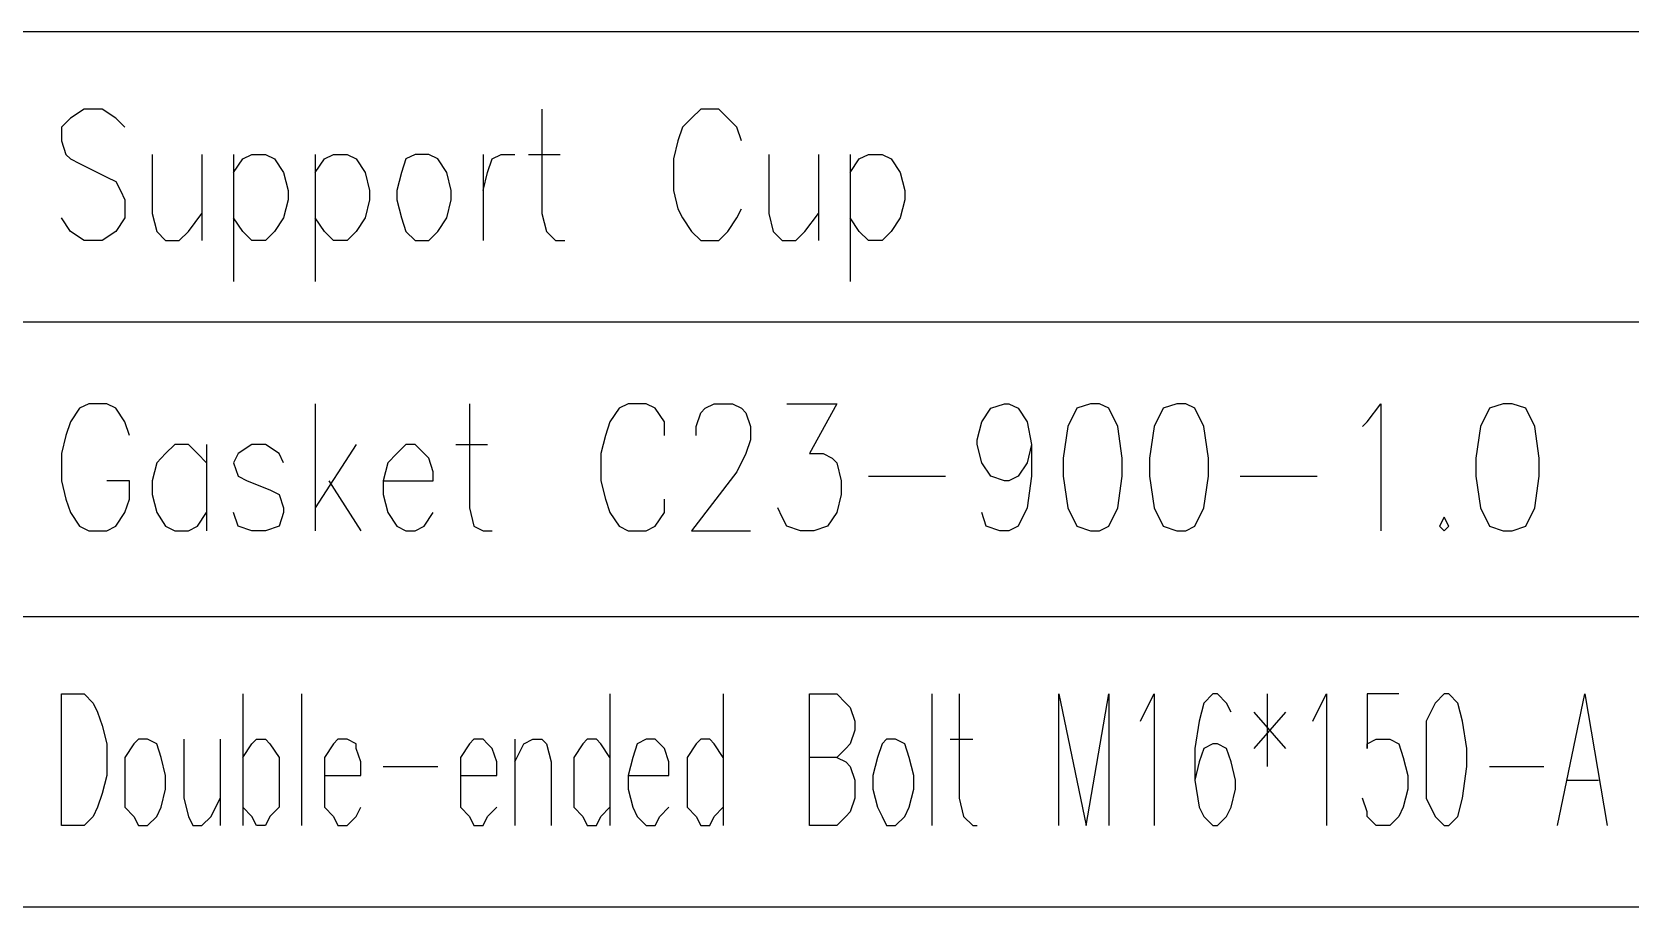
# Model space of a CAD drawing. Extents: x 0.3 to 16.2, y 0.3 to 22.9.
# Drawn here: x 12.425 to 13.6, y 9.213 to 9.857 of the extents above; entities that cross this region are included whole.
import ezdxf

# ---------------------------------------------------------------- set-up
doc = ezdxf.new("R2010")
doc.units = 0
doc.header["$MEASUREMENT"] = 0
doc.linetypes.add('AUSGEZOGEN', pattern=[0])
doc.layers.get('0').update_dxf_attribs({"linetype": 'AUSGEZOGEN'})

msp = doc.modelspace()

# ---------------------------------------------------------------- linework, layer by layer
for points in [[(15.9833, 9.8567), (11.1433, 9.8567)], [(15.9833, 9.8567), (11.1433, 9.8567)], [(15.9833, 9.6433), (15.9833, 9.8567), (15.9833, 9.8567), (11.1433, 9.8567)], [(15.9833, 9.6433), (15.9833, 9.8567), (15.9833, 9.8567), (11.1433, 9.8567)], [(15.9833, 9.6433), (15.9833, 9.8567), (15.9833, 9.8567), (11.1433, 9.8567)], [(15.9833, 9.6433), (15.9833, 9.8567), (15.9833, 9.8567), (11.1433, 9.8567)], [(15.9833, 9.6433), (15.9833, 9.8567), (15.9833, 9.8567), (11.1433, 9.8567)], [(15.9833, 9.6433), (15.9833, 9.8567), (15.9833, 9.8567), (11.1433, 9.8567)], [(15.9833, 9.6433), (15.9833, 9.8567), (15.9833, 9.8567), (11.1433, 9.8567)], [(15.9833, 9.6433), (15.9833, 9.8567), (15.9833, 9.8567), (11.1433, 9.8567)], [(15.9833, 9.6433), (15.9833, 9.8567), (15.9833, 9.8567), (11.1433, 9.8567)], [(15.9833, 9.6433), (15.9833, 9.8567), (15.9833, 9.8567), (11.1433, 9.8567)], [(15.9833, 9.6433), (15.9833, 9.8567), (15.9833, 9.8567), (11.1433, 9.8567)], [(15.9833, 9.8567), (11.1433, 9.8567)], [(15.9833, 9.8567), (11.1433, 9.8567)], [(15.9833, 9.6433), (15.9833, 9.8567), (15.9833, 9.8567), (11.1433, 9.8567)], [(15.9833, 9.6433), (15.9833, 9.8567), (15.9833, 9.8567), (11.1433, 9.8567)], [(15.9833, 9.6433), (15.9833, 9.8567), (15.9833, 9.8567), (11.1433, 9.8567)], [(15.9833, 9.8567), (11.1433, 9.8567)], [(15.9833, 9.6433), (15.9833, 9.8567), (15.9833, 9.8567), (11.1433, 9.8567)], [(15.9833, 9.6433), (15.9833, 9.8567), (15.9833, 9.8567), (11.1433, 9.8567)], [(15.9833, 9.6433), (15.9833, 9.8567), (15.9833, 9.8567), (11.1433, 9.8567)], [(15.9833, 9.8567), (11.1433, 9.8567)], [(15.9833, 9.6433), (15.9833, 9.8567), (15.9833, 9.8567), (11.1433, 9.8567)], [(15.9833, 9.8567), (11.1433, 9.8567)], [(15.9833, 9.6433), (15.9833, 9.8567), (15.9833, 9.8567), (11.1433, 9.8567)], [(15.9833, 9.6433), (15.9833, 9.8567), (15.9833, 9.8567), (11.1433, 9.8567)], [(15.9833, 9.6433), (15.9833, 9.8567), (15.9833, 9.8567), (11.1433, 9.8567)], [(15.9833, 9.8567), (11.1433, 9.8567)], [(15.9833, 9.6433), (15.9833, 9.8567), (15.9833, 9.8567), (11.1433, 9.8567)], [(15.9833, 9.6433), (15.9833, 9.8567), (15.9833, 9.8567), (11.1433, 9.8567)], [(15.9833, 9.6433), (15.9833, 9.8567), (15.9833, 9.8567), (11.1433, 9.8567)], [(15.9833, 9.8567), (11.1433, 9.8567)], [(15.9833, 9.8567), (11.1433, 9.8567)], [(15.9833, 9.8567), (11.1433, 9.8567)], [(15.9833, 9.6433), (15.9833, 9.8567), (15.9833, 9.8567), (11.1433, 9.8567)], [(15.9833, 9.8567), (11.1433, 9.8567)], [(15.9833, 9.8567), (11.1433, 9.8567)], [(15.9833, 9.6433), (15.9833, 9.8567), (15.9833, 9.8567), (11.1433, 9.8567)], [(15.9833, 9.8567), (11.1433, 9.8567)], [(15.9833, 9.6433), (15.9833, 9.8567), (15.9833, 9.8567), (11.1433, 9.8567)], [(15.9833, 9.8567), (11.1433, 9.8567)], [(15.9833, 9.8567), (11.1433, 9.8567)], [(15.9833, 9.6433), (15.9833, 9.8567), (15.9833, 9.8567), (11.1433, 9.8567)], [(15.9833, 9.8567), (11.1433, 9.8567)], [(15.9833, 9.6433), (15.9833, 9.8567), (15.9833, 9.8567), (11.1433, 9.8567)], [(15.9833, 9.6433), (15.9833, 9.8567), (15.9833, 9.8567), (11.1433, 9.8567)], [(15.9833, 9.6433), (15.9833, 9.8567), (15.9833, 9.8567), (11.1433, 9.8567)], [(15.9833, 9.8567), (11.1433, 9.8567)], [(15.9833, 9.6433), (15.9833, 9.8567), (15.9833, 9.8567), (11.1433, 9.8567)], [(15.9833, 9.8567), (11.1433, 9.8567)], [(15.9833, 9.8567), (11.1433, 9.8567)], [(15.9833, 9.8567), (11.1433, 9.8567)], [(15.9833, 9.6433), (15.9833, 9.8567), (15.9833, 9.8567), (11.1433, 9.8567)], [(15.9833, 9.6433), (15.9833, 9.8567), (15.9833, 9.8567), (11.1433, 9.8567)], [(15.9833, 9.8567), (11.1433, 9.8567)], [(15.9833, 9.8567), (11.1433, 9.8567)], [(15.9833, 9.8567), (11.1433, 9.8567)], [(15.9833, 9.8567), (11.1433, 9.8567)], [(15.9833, 9.8567), (11.1433, 9.8567)], [(15.9833, 9.8567), (11.1433, 9.8567)], [(15.9833, 9.8567), (11.1433, 9.8567)], [(15.9833, 9.8567), (11.1433, 9.8567)], [(15.9833, 9.6433), (15.9833, 9.8567), (15.9833, 9.8567), (11.1433, 9.8567)], [(15.9833, 9.6433), (15.9833, 9.8567), (15.9833, 9.8567), (11.1433, 9.8567)], [(15.9833, 9.8567), (11.1433, 9.8567)], [(15.9833, 9.8567), (11.1433, 9.8567)], [(15.9833, 9.8567), (11.1433, 9.8567)], [(15.9833, 9.8567), (11.1433, 9.8567)], [(15.9833, 9.8567), (11.1433, 9.8567)], [(15.9833, 9.8567), (11.1433, 9.8567)], [(15.9833, 9.8567), (11.1433, 9.8567)], [(15.9833, 9.8567), (11.1433, 9.8567)], [(15.9833, 9.6433), (15.9833, 9.8567), (15.9833, 9.8567), (11.1433, 9.8567)], [(15.9833, 9.8567), (11.1433, 9.8567)], [(15.9833, 9.8567), (11.1433, 9.8567)], [(15.9833, 9.8567), (11.1433, 9.8567)], [(12.4933, 9.7867), (12.4867, 9.7933), (12.4867, 9.7933), (12.4767, 9.8), (12.4767, 9.8), (12.4633, 9.8), (12.4633, 9.8), (12.4533, 9.7933), (12.4533, 9.7933), (12.4467, 9.7867), (12.4467, 9.7867), (12.4467, 9.7767), (12.4467, 9.7767), (12.45, 9.7667), (12.45, 9.7667), (12.4533, 9.7633), (12.4533, 9.7633), (12.46, 9.76), (12.46, 9.76), (12.48, 9.75), (12.48, 9.75), (12.4867, 9.7467), (12.4867, 9.7467), (12.49, 9.74), (12.49, 9.74), (12.4933, 9.7333), (12.4933, 9.7333), (12.4933, 9.72), (12.4933, 9.72), (12.4867, 9.71), (12.4867, 9.71), (12.4767, 9.7033), (12.4767, 9.7033), (12.4633, 9.7033), (12.4633, 9.7033), (12.4533, 9.71), (12.4533, 9.71), (12.4467, 9.72)], [(12.8, 9.8), (12.8, 9.7233), (12.8, 9.7233), (12.8033, 9.71), (12.8033, 9.71), (12.81, 9.7033), (12.81, 9.7033), (12.8167, 9.7033)], [(12.9467, 9.7767), (12.9433, 9.7867), (12.9433, 9.7867), (12.9367, 9.7933), (12.9367, 9.7933), (12.93, 9.8), (12.93, 9.8), (12.9167, 9.8), (12.9167, 9.8), (12.91, 9.7933), (12.91, 9.7933), (12.9033, 9.7867), (12.9033, 9.7867), (12.9, 9.7767), (12.9, 9.7767), (12.8967, 9.7633), (12.8967, 9.7633), (12.8967, 9.74), (12.8967, 9.74), (12.9, 9.7267), (12.9, 9.7267), (12.9033, 9.72), (12.9033, 9.72), (12.91, 9.71), (12.91, 9.71), (12.9167, 9.7033), (12.9167, 9.7033), (12.93, 9.7033), (12.93, 9.7033), (12.9367, 9.71), (12.9367, 9.71), (12.9433, 9.72), (12.9433, 9.72), (12.9467, 9.7267)], [(12.5133, 9.7667), (12.5133, 9.7233), (12.5133, 9.7233), (12.5167, 9.71), (12.5167, 9.71), (12.5233, 9.7033), (12.5233, 9.7033), (12.5333, 9.7033), (12.5333, 9.7033), (12.54, 9.71), (12.54, 9.71), (12.55, 9.7233)], [(12.55, 9.7667), (12.55, 9.7033)], [(12.5733, 9.7667), (12.5733, 9.6733)], [(12.5733, 9.7533), (12.58, 9.7633), (12.58, 9.7633), (12.5867, 9.7667), (12.5867, 9.7667), (12.5967, 9.7667), (12.5967, 9.7667), (12.6033, 9.7633), (12.6033, 9.7633), (12.61, 9.7533), (12.61, 9.7533), (12.6133, 9.74), (12.6133, 9.74), (12.6133, 9.7333), (12.6133, 9.7333), (12.61, 9.72), (12.61, 9.72), (12.6033, 9.71), (12.6033, 9.71), (12.5967, 9.7033), (12.5967, 9.7033), (12.5867, 9.7033), (12.5867, 9.7033), (12.58, 9.71), (12.58, 9.71), (12.5733, 9.72)], [(12.6333, 9.7667), (12.6333, 9.6733)], [(12.6333, 9.7533), (12.64, 9.7633), (12.64, 9.7633), (12.6467, 9.7667), (12.6467, 9.7667), (12.6567, 9.7667), (12.6567, 9.7667), (12.6633, 9.7633), (12.6633, 9.7633), (12.67, 9.7533), (12.67, 9.7533), (12.6733, 9.74), (12.6733, 9.74), (12.6733, 9.7333), (12.6733, 9.7333), (12.67, 9.72), (12.67, 9.72), (12.6633, 9.71), (12.6633, 9.71), (12.6567, 9.7033), (12.6567, 9.7033), (12.6467, 9.7033), (12.6467, 9.7033), (12.64, 9.71), (12.64, 9.71), (12.6333, 9.72)], [(12.7067, 9.7667), (12.7, 9.7633), (12.7, 9.7633), (12.6967, 9.7533), (12.6967, 9.7533), (12.6933, 9.74), (12.6933, 9.74), (12.6933, 9.7333), (12.6933, 9.7333), (12.6967, 9.72), (12.6967, 9.72), (12.7, 9.71), (12.7, 9.71), (12.7067, 9.7033), (12.7067, 9.7033), (12.7167, 9.7033), (12.7167, 9.7033), (12.7233, 9.71), (12.7233, 9.71), (12.73, 9.72), (12.73, 9.72), (12.7333, 9.7333), (12.7333, 9.7333), (12.7333, 9.74), (12.7333, 9.74), (12.73, 9.7533), (12.73, 9.7533), (12.7233, 9.7633), (12.7233, 9.7633), (12.7167, 9.7667), (12.7167, 9.7667), (12.7067, 9.7667), (12.7067, 9.7667)], [(12.7567, 9.7667), (12.7567, 9.7033)], [(12.7567, 9.74), (12.76, 9.7533), (12.76, 9.7533), (12.7633, 9.7633), (12.7633, 9.7633), (12.77, 9.7667), (12.77, 9.7667), (12.78, 9.7667)], [(12.79, 9.7667), (12.8133, 9.7667)], [(12.9667, 9.7667), (12.9667, 9.7233), (12.9667, 9.7233), (12.97, 9.71), (12.97, 9.71), (12.9767, 9.7033), (12.9767, 9.7033), (12.9867, 9.7033), (12.9867, 9.7033), (12.9933, 9.71), (12.9933, 9.71), (13.0033, 9.7233)], [(13.0033, 9.7667), (13.0033, 9.7033)], [(13.0267, 9.7667), (13.0267, 9.6733)], [(13.0267, 9.7533), (13.0333, 9.7633), (13.0333, 9.7633), (13.04, 9.7667), (13.04, 9.7667), (13.05, 9.7667), (13.05, 9.7667), (13.0567, 9.7633), (13.0567, 9.7633), (13.0633, 9.7533), (13.0633, 9.7533), (13.0667, 9.74), (13.0667, 9.74), (13.0667, 9.7333), (13.0667, 9.7333), (13.0633, 9.72), (13.0633, 9.72), (13.0567, 9.71), (13.0567, 9.71), (13.05, 9.7033), (13.05, 9.7033), (13.04, 9.7033), (13.04, 9.7033), (13.0333, 9.71), (13.0333, 9.71), (13.0267, 9.72)], [(15.9833, 9.6433), (11.1433, 9.6433)], [(12.4967, 9.56), (12.4933, 9.57), (12.4933, 9.57), (12.4867, 9.58), (12.4867, 9.58), (12.48, 9.5833), (12.48, 9.5833), (12.4667, 9.5833), (12.4667, 9.5833), (12.46, 9.58), (12.46, 9.58), (12.4533, 9.57), (12.4533, 9.57), (12.45, 9.56), (12.45, 9.56), (12.4467, 9.5467), (12.4467, 9.5467), (12.4467, 9.5267), (12.4467, 9.5267), (12.45, 9.5133), (12.45, 9.5133), (12.4533, 9.5033), (12.4533, 9.5033), (12.46, 9.4933), (12.46, 9.4933), (12.4667, 9.49), (12.4667, 9.49), (12.48, 9.49), (12.48, 9.49), (12.4867, 9.4933), (12.4867, 9.4933), (12.4933, 9.5033), (12.4933, 9.5033), (12.4967, 9.5133), (12.4967, 9.5133), (12.4967, 9.5267), (12.4967, 9.5267), (12.48, 9.5267)], [(12.6333, 9.5833), (12.6333, 9.49)], [(12.7467, 9.5833), (12.7467, 9.5067), (12.7467, 9.5067), (12.75, 9.4933), (12.75, 9.4933), (12.7567, 9.49), (12.7567, 9.49), (12.7633, 9.49)], [(12.89, 9.56), (12.89, 9.57), (12.89, 9.57), (12.8833, 9.58), (12.8833, 9.58), (12.8767, 9.5833), (12.8767, 9.5833), (12.8633, 9.5833), (12.8633, 9.5833), (12.8567, 9.58), (12.8567, 9.58), (12.85, 9.57), (12.85, 9.57), (12.8467, 9.56), (12.8467, 9.56), (12.8433, 9.5467), (12.8433, 9.5467), (12.8433, 9.5267), (12.8433, 9.5267), (12.8467, 9.5133), (12.8467, 9.5133), (12.85, 9.5033), (12.85, 9.5033), (12.8567, 9.4933), (12.8567, 9.4933), (12.8633, 9.49), (12.8633, 9.49), (12.8767, 9.49), (12.8767, 9.49), (12.8833, 9.4933), (12.8833, 9.4933), (12.89, 9.5033), (12.89, 9.5033), (12.89, 9.5133)], [(12.9133, 9.56), (12.9133, 9.5667), (12.9133, 9.5667), (12.9167, 9.5767), (12.9167, 9.5767), (12.92, 9.58), (12.92, 9.58), (12.9267, 9.5833), (12.9267, 9.5833), (12.94, 9.5833), (12.94, 9.5833), (12.9467, 9.58), (12.9467, 9.58), (12.95, 9.5767), (12.95, 9.5767), (12.9533, 9.5667), (12.9533, 9.5667), (12.9533, 9.5567), (12.9533, 9.5567), (12.95, 9.5467), (12.95, 9.5467), (12.9433, 9.5333), (12.9433, 9.5333), (12.91, 9.49), (12.91, 9.49), (12.9533, 9.49)], [(12.98, 9.5833), (13.0167, 9.5833), (13.0167, 9.5833), (12.9967, 9.5467), (12.9967, 9.5467), (13.0067, 9.5467), (13.0067, 9.5467), (13.0133, 9.5433), (13.0133, 9.5433), (13.0167, 9.54), (13.0167, 9.54), (13.02, 9.5267), (13.02, 9.5267), (13.02, 9.5167), (13.02, 9.5167), (13.0167, 9.5033), (13.0167, 9.5033), (13.01, 9.4933), (13.01, 9.4933), (13, 9.49), (13, 9.49), (12.99, 9.49), (12.99, 9.49), (12.98, 9.4933), (12.98, 9.4933), (12.9767, 9.5), (12.9767, 9.5), (12.9733, 9.5067)], [(13.16, 9.5533), (13.1567, 9.54), (13.1567, 9.54), (13.15, 9.53), (13.15, 9.53), (13.1433, 9.5267), (13.1433, 9.5267), (13.14, 9.5267), (13.14, 9.5267), (13.13, 9.53), (13.13, 9.53), (13.1233, 9.54), (13.1233, 9.54), (13.12, 9.5533), (13.12, 9.5533), (13.12, 9.5567), (13.12, 9.5567), (13.1233, 9.57), (13.1233, 9.57), (13.13, 9.58), (13.13, 9.58), (13.14, 9.5833), (13.14, 9.5833), (13.1433, 9.5833), (13.1433, 9.5833), (13.15, 9.58), (13.15, 9.58), (13.1567, 9.57), (13.1567, 9.57), (13.16, 9.5533), (13.16, 9.5533), (13.16, 9.53), (13.16, 9.53), (13.1567, 9.5067), (13.1567, 9.5067), (13.15, 9.4933), (13.15, 9.4933), (13.1433, 9.49), (13.1433, 9.49), (13.1367, 9.49), (13.1367, 9.49), (13.1267, 9.4933), (13.1267, 9.4933), (13.1233, 9.5033)], [(13.2033, 9.5833), (13.1933, 9.58), (13.1933, 9.58), (13.1867, 9.5667), (13.1867, 9.5667), (13.1833, 9.5433), (13.1833, 9.5433), (13.1833, 9.53), (13.1833, 9.53), (13.1867, 9.5067), (13.1867, 9.5067), (13.1933, 9.4933), (13.1933, 9.4933), (13.2033, 9.49), (13.2033, 9.49), (13.21, 9.49), (13.21, 9.49), (13.2167, 9.4933), (13.2167, 9.4933), (13.2233, 9.5067), (13.2233, 9.5067), (13.2267, 9.53), (13.2267, 9.53), (13.2267, 9.5433), (13.2267, 9.5433), (13.2233, 9.5667), (13.2233, 9.5667), (13.2167, 9.58), (13.2167, 9.58), (13.21, 9.5833), (13.21, 9.5833), (13.2033, 9.5833), (13.2033, 9.5833)], [(13.2667, 9.5833), (13.2567, 9.58), (13.2567, 9.58), (13.25, 9.5667), (13.25, 9.5667), (13.2467, 9.5433), (13.2467, 9.5433), (13.2467, 9.53), (13.2467, 9.53), (13.25, 9.5067), (13.25, 9.5067), (13.2567, 9.4933), (13.2567, 9.4933), (13.2667, 9.49), (13.2667, 9.49), (13.2733, 9.49), (13.2733, 9.49), (13.28, 9.4933), (13.28, 9.4933), (13.2867, 9.5067), (13.2867, 9.5067), (13.29, 9.53), (13.29, 9.53), (13.29, 9.5433), (13.29, 9.5433), (13.2867, 9.5667), (13.2867, 9.5667), (13.28, 9.58), (13.28, 9.58), (13.2733, 9.5833), (13.2733, 9.5833), (13.2667, 9.5833), (13.2667, 9.5833)], [(13.4033, 9.5667), (13.4067, 9.57), (13.4067, 9.57), (13.4167, 9.5833), (13.4167, 9.5833), (13.4167, 9.49)], [(13.5067, 9.5833), (13.4967, 9.58), (13.4967, 9.58), (13.49, 9.5667), (13.49, 9.5667), (13.4867, 9.5433), (13.4867, 9.5433), (13.4867, 9.53), (13.4867, 9.53), (13.49, 9.5067), (13.49, 9.5067), (13.4967, 9.4933), (13.4967, 9.4933), (13.5067, 9.49), (13.5067, 9.49), (13.5133, 9.49), (13.5133, 9.49), (13.5233, 9.4933), (13.5233, 9.4933), (13.53, 9.5067), (13.53, 9.5067), (13.5333, 9.53), (13.5333, 9.53), (13.5333, 9.5433), (13.5333, 9.5433), (13.53, 9.5667), (13.53, 9.5667), (13.5233, 9.58), (13.5233, 9.58), (13.5133, 9.5833), (13.5133, 9.5833), (13.5067, 9.5833), (13.5067, 9.5833)], [(12.5533, 9.54), (12.5467, 9.5467), (12.5467, 9.5467), (12.54, 9.5533), (12.54, 9.5533), (12.53, 9.5533), (12.53, 9.5533), (12.5233, 9.5467), (12.5233, 9.5467), (12.5167, 9.54), (12.5167, 9.54), (12.5133, 9.5267), (12.5133, 9.5267), (12.5133, 9.5167), (12.5133, 9.5167), (12.5167, 9.5033), (12.5167, 9.5033), (12.5233, 9.4933), (12.5233, 9.4933), (12.53, 9.49), (12.53, 9.49), (12.54, 9.49), (12.54, 9.49), (12.5467, 9.4933), (12.5467, 9.4933), (12.5533, 9.5033)], [(12.5533, 9.5533), (12.5533, 9.49)], [(12.61, 9.54), (12.6067, 9.5467), (12.6067, 9.5467), (12.5967, 9.5533), (12.5967, 9.5533), (12.5867, 9.5533), (12.5867, 9.5533), (12.5767, 9.5467), (12.5767, 9.5467), (12.5733, 9.54), (12.5733, 9.54), (12.5767, 9.53), (12.5767, 9.53), (12.5833, 9.5267), (12.5833, 9.5267), (12.6, 9.52), (12.6, 9.52), (12.6067, 9.5167), (12.6067, 9.5167), (12.61, 9.5067), (12.61, 9.5067), (12.61, 9.5033), (12.61, 9.5033), (12.6067, 9.4933), (12.6067, 9.4933), (12.5967, 9.49), (12.5967, 9.49), (12.5867, 9.49), (12.5867, 9.49), (12.5767, 9.4933), (12.5767, 9.4933), (12.5733, 9.5033)], [(12.6633, 9.5533), (12.6333, 9.5067)], [(12.6833, 9.5267), (12.72, 9.5267), (12.72, 9.5267), (12.72, 9.5333), (12.72, 9.5333), (12.7167, 9.5433), (12.7167, 9.5433), (12.7133, 9.5467), (12.7133, 9.5467), (12.7067, 9.5533), (12.7067, 9.5533), (12.7, 9.5533), (12.7, 9.5533), (12.6933, 9.5467), (12.6933, 9.5467), (12.6867, 9.54), (12.6867, 9.54), (12.6833, 9.5267), (12.6833, 9.5267), (12.6833, 9.5167), (12.6833, 9.5167), (12.6867, 9.5033), (12.6867, 9.5033), (12.6933, 9.4933), (12.6933, 9.4933), (12.7, 9.49), (12.7, 9.49), (12.7067, 9.49), (12.7067, 9.49), (12.7133, 9.4933), (12.7133, 9.4933), (12.72, 9.5033)], [(12.7367, 9.5533), (12.76, 9.5533)], [(13.04, 9.53), (13.0967, 9.53)], [(13.3133, 9.53), (13.37, 9.53)], [(12.6433, 9.5267), (12.6667, 9.49)], [(13.4633, 9.5), (13.46, 9.4933), (13.46, 9.4933), (13.4633, 9.49), (13.4633, 9.49), (13.4667, 9.4933), (13.4667, 9.4933), (13.4633, 9.5), (13.4633, 9.5)], [(15.9833, 9.4267), (11.1433, 9.4267)], [(12.4467, 9.2733), (12.4467, 9.37), (12.4467, 9.37), (12.4633, 9.37), (12.4633, 9.37), (12.47, 9.3633), (12.47, 9.3633), (12.4733, 9.3567), (12.4733, 9.3567), (12.4767, 9.3467), (12.4767, 9.3467), (12.48, 9.3333), (12.48, 9.3333), (12.48, 9.31), (12.48, 9.31), (12.4767, 9.2967), (12.4767, 9.2967), (12.4733, 9.2867), (12.4733, 9.2867), (12.47, 9.28), (12.47, 9.28), (12.4633, 9.2733), (12.4633, 9.2733), (12.4467, 9.2733), (12.4467, 9.2733)], [(12.58, 9.37), (12.58, 9.2733)], [(12.6233, 9.37), (12.6233, 9.2733)], [(12.85, 9.37), (12.85, 9.2733)], [(12.9333, 9.37), (12.9333, 9.2733)], [(12.9967, 9.2733), (12.9967, 9.37), (12.9967, 9.37), (13.0167, 9.37), (13.0167, 9.37), (13.0233, 9.3633), (13.0233, 9.3633), (13.0267, 9.36), (13.0267, 9.36), (13.03, 9.35), (13.03, 9.35), (13.03, 9.3433), (13.03, 9.3433), (13.0267, 9.3333), (13.0267, 9.3333), (13.0233, 9.33), (13.0233, 9.33), (13.0167, 9.3233), (13.0167, 9.3233), (12.9967, 9.3233)], [(13.0867, 9.37), (13.0867, 9.2733)], [(13.1067, 9.37), (13.1067, 9.2933), (13.1067, 9.2933), (13.11, 9.28), (13.11, 9.28), (13.1167, 9.2733), (13.1167, 9.2733), (13.12, 9.2733)], [(13.18, 9.2733), (13.18, 9.37), (13.18, 9.37), (13.2, 9.2733), (13.2, 9.2733), (13.2167, 9.37), (13.2167, 9.37), (13.2167, 9.2733)], [(13.24, 9.35), (13.2433, 9.3567), (13.2433, 9.3567), (13.25, 9.37), (13.25, 9.37), (13.25, 9.2733)], [(13.3067, 9.3567), (13.3033, 9.3633), (13.3033, 9.3633), (13.2967, 9.37), (13.2967, 9.37), (13.2933, 9.37), (13.2933, 9.37), (13.2867, 9.3633), (13.2867, 9.3633), (13.2833, 9.35), (13.2833, 9.35), (13.28, 9.33), (13.28, 9.33), (13.28, 9.3067), (13.28, 9.3067), (13.2833, 9.2867), (13.2833, 9.2867), (13.2867, 9.28), (13.2867, 9.28), (13.2933, 9.2733), (13.2933, 9.2733), (13.2967, 9.2733), (13.2967, 9.2733), (13.3033, 9.28), (13.3033, 9.28), (13.3067, 9.2867), (13.3067, 9.2867), (13.31, 9.3), (13.31, 9.3), (13.31, 9.3067), (13.31, 9.3067), (13.3067, 9.32), (13.3067, 9.32), (13.3033, 9.33), (13.3033, 9.33), (13.2967, 9.3333), (13.2967, 9.3333), (13.2933, 9.3333), (13.2933, 9.3333), (13.2867, 9.33), (13.2867, 9.33), (13.2833, 9.32), (13.2833, 9.32), (13.28, 9.3067)], [(13.3333, 9.37), (13.3333, 9.3167)], [(13.3667, 9.35), (13.37, 9.3567), (13.37, 9.3567), (13.3767, 9.37), (13.3767, 9.37), (13.3767, 9.2733)], [(13.43, 9.37), (13.4067, 9.37), (13.4067, 9.37), (13.4067, 9.33), (13.4067, 9.33), (13.4067, 9.3333), (13.4067, 9.3333), (13.4133, 9.3367), (13.4133, 9.3367), (13.4233, 9.3367), (13.4233, 9.3367), (13.43, 9.3333), (13.43, 9.3333), (13.4333, 9.3233), (13.4333, 9.3233), (13.4367, 9.31), (13.4367, 9.31), (13.4367, 9.3), (13.4367, 9.3), (13.4333, 9.2867), (13.4333, 9.2867), (13.43, 9.28), (13.43, 9.28), (13.4233, 9.2733), (13.4233, 9.2733), (13.4133, 9.2733), (13.4133, 9.2733), (13.4067, 9.28), (13.4067, 9.28), (13.4067, 9.2833), (13.4067, 9.2833), (13.4033, 9.2933)], [(13.4633, 9.37), (13.4567, 9.3633), (13.4567, 9.3633), (13.45, 9.35), (13.45, 9.35), (13.45, 9.2933), (13.45, 9.2933), (13.4567, 9.28), (13.4567, 9.28), (13.4633, 9.2733), (13.4633, 9.2733), (13.4667, 9.2733), (13.4667, 9.2733), (13.4733, 9.28), (13.4733, 9.28), (13.4767, 9.2933), (13.4767, 9.2933), (13.48, 9.3167), (13.48, 9.3167), (13.48, 9.33), (13.48, 9.33), (13.4767, 9.35), (13.4767, 9.35), (13.4733, 9.3633), (13.4733, 9.3633), (13.4667, 9.37), (13.4667, 9.37), (13.4633, 9.37), (13.4633, 9.37)], [(13.5467, 9.2733), (13.5667, 9.37), (13.5667, 9.37), (13.5833, 9.2733)], [(13.3233, 9.3567), (13.3467, 9.33)], [(13.3467, 9.3567), (13.3233, 9.33)], [(12.5033, 9.3367), (12.5, 9.3333), (12.5, 9.3333), (12.4933, 9.3233), (12.4933, 9.3233), (12.4933, 9.2867), (12.4933, 9.2867), (12.5, 9.28), (12.5, 9.28), (12.5033, 9.2733), (12.5033, 9.2733), (12.51, 9.2733), (12.51, 9.2733), (12.5167, 9.28), (12.5167, 9.28), (12.52, 9.2867), (12.52, 9.2867), (12.5233, 9.3), (12.5233, 9.3), (12.5233, 9.31), (12.5233, 9.31), (12.52, 9.3233), (12.52, 9.3233), (12.5167, 9.3333), (12.5167, 9.3333), (12.51, 9.3367), (12.51, 9.3367), (12.5033, 9.3367), (12.5033, 9.3367)], [(12.5367, 9.3367), (12.5367, 9.2933), (12.5367, 9.2933), (12.54, 9.28), (12.54, 9.28), (12.5433, 9.2733), (12.5433, 9.2733), (12.55, 9.2733), (12.55, 9.2733), (12.5567, 9.28), (12.5567, 9.28), (12.5633, 9.2933)], [(12.5633, 9.3367), (12.5633, 9.2733)], [(12.58, 9.3233), (12.5867, 9.3333), (12.5867, 9.3333), (12.59, 9.3367), (12.59, 9.3367), (12.5967, 9.3367), (12.5967, 9.3367), (12.6, 9.3333), (12.6, 9.3333), (12.6067, 9.3233), (12.6067, 9.3233), (12.6067, 9.2867), (12.6067, 9.2867), (12.6, 9.28), (12.6, 9.28), (12.5967, 9.2733), (12.5967, 9.2733), (12.59, 9.2733), (12.59, 9.2733), (12.5867, 9.28), (12.5867, 9.28), (12.58, 9.2867)], [(12.64, 9.31), (12.6667, 9.31), (12.6667, 9.31), (12.6667, 9.32), (12.6667, 9.32), (12.6633, 9.33), (12.6633, 9.33), (12.6633, 9.3333), (12.6633, 9.3333), (12.6567, 9.3367), (12.6567, 9.3367), (12.65, 9.3367), (12.65, 9.3367), (12.6467, 9.3333), (12.6467, 9.3333), (12.64, 9.3233), (12.64, 9.3233), (12.64, 9.2867), (12.64, 9.2867), (12.6467, 9.28), (12.6467, 9.28), (12.65, 9.2733), (12.65, 9.2733), (12.6567, 9.2733), (12.6567, 9.2733), (12.6633, 9.28), (12.6633, 9.28), (12.6667, 9.2867)], [(12.74, 9.31), (12.7667, 9.31), (12.7667, 9.31), (12.7667, 9.32), (12.7667, 9.32), (12.7633, 9.33), (12.7633, 9.33), (12.76, 9.3333), (12.76, 9.3333), (12.7567, 9.3367), (12.7567, 9.3367), (12.75, 9.3367), (12.75, 9.3367), (12.7467, 9.3333), (12.7467, 9.3333), (12.74, 9.3233), (12.74, 9.3233), (12.74, 9.2867), (12.74, 9.2867), (12.7467, 9.28), (12.7467, 9.28), (12.75, 9.2733), (12.75, 9.2733), (12.7567, 9.2733), (12.7567, 9.2733), (12.76, 9.28), (12.76, 9.28), (12.7667, 9.2867)], [(12.78, 9.3367), (12.78, 9.2733)], [(12.78, 9.32), (12.7867, 9.3333), (12.7867, 9.3333), (12.7933, 9.3367), (12.7933, 9.3367), (12.8, 9.3367), (12.8, 9.3367), (12.8033, 9.3333), (12.8033, 9.3333), (12.8067, 9.32), (12.8067, 9.32), (12.8067, 9.2733)], [(12.85, 9.3233), (12.8433, 9.3333), (12.8433, 9.3333), (12.84, 9.3367), (12.84, 9.3367), (12.8333, 9.3367), (12.8333, 9.3367), (12.83, 9.3333), (12.83, 9.3333), (12.8233, 9.3233), (12.8233, 9.3233), (12.8233, 9.2867), (12.8233, 9.2867), (12.83, 9.28), (12.83, 9.28), (12.8333, 9.2733), (12.8333, 9.2733), (12.84, 9.2733), (12.84, 9.2733), (12.8433, 9.28), (12.8433, 9.28), (12.85, 9.2867)], [(12.8633, 9.31), (12.8933, 9.31), (12.8933, 9.31), (12.8933, 9.32), (12.8933, 9.32), (12.89, 9.33), (12.89, 9.33), (12.8867, 9.3333), (12.8867, 9.3333), (12.8833, 9.3367), (12.8833, 9.3367), (12.8767, 9.3367), (12.8767, 9.3367), (12.87, 9.3333), (12.87, 9.3333), (12.8667, 9.3233), (12.8667, 9.3233), (12.8633, 9.31), (12.8633, 9.31), (12.8633, 9.3), (12.8633, 9.3), (12.8667, 9.2867), (12.8667, 9.2867), (12.87, 9.28), (12.87, 9.28), (12.8767, 9.2733), (12.8767, 9.2733), (12.8833, 9.2733), (12.8833, 9.2733), (12.8867, 9.28), (12.8867, 9.28), (12.8933, 9.2867)], [(12.9333, 9.3233), (12.9267, 9.3333), (12.9267, 9.3333), (12.9233, 9.3367), (12.9233, 9.3367), (12.9167, 9.3367), (12.9167, 9.3367), (12.9133, 9.3333), (12.9133, 9.3333), (12.9067, 9.3233), (12.9067, 9.3233), (12.9067, 9.2867), (12.9067, 9.2867), (12.9133, 9.28), (12.9133, 9.28), (12.9167, 9.2733), (12.9167, 9.2733), (12.9233, 9.2733), (12.9233, 9.2733), (12.9267, 9.28), (12.9267, 9.28), (12.9333, 9.2867)], [(13.0533, 9.3367), (13.05, 9.3333), (13.05, 9.3333), (13.0467, 9.3233), (13.0467, 9.3233), (13.0433, 9.31), (13.0433, 9.31), (13.0433, 9.3), (13.0433, 9.3), (13.0467, 9.2867), (13.0467, 9.2867), (13.05, 9.28), (13.05, 9.28), (13.0533, 9.2733), (13.0533, 9.2733), (13.06, 9.2733), (13.06, 9.2733), (13.0667, 9.28), (13.0667, 9.28), (13.07, 9.2867), (13.07, 9.2867), (13.0733, 9.3), (13.0733, 9.3), (13.0733, 9.31), (13.0733, 9.31), (13.07, 9.3233), (13.07, 9.3233), (13.0667, 9.3333), (13.0667, 9.3333), (13.06, 9.3367), (13.06, 9.3367), (13.0533, 9.3367), (13.0533, 9.3367)], [(13.1, 9.3367), (13.1167, 9.3367)], [(13.0167, 9.3233), (13.0233, 9.32), (13.0233, 9.32), (13.0267, 9.3167), (13.0267, 9.3167), (13.03, 9.3067), (13.03, 9.3067), (13.03, 9.2933), (13.03, 9.2933), (13.0267, 9.2833), (13.0267, 9.2833), (13.0233, 9.28), (13.0233, 9.28), (13.0167, 9.2733), (13.0167, 9.2733), (12.9967, 9.2733)], [(12.6833, 9.3167), (12.7233, 9.3167)], [(13.4967, 9.3167), (13.5367, 9.3167)], [(13.5533, 9.3067), (13.5767, 9.3067)], [(15.9833, 9.2133), (11.1433, 9.2133)]]:
    msp.add_lwpolyline(points)

doc.saveas('drawing.dxf')
